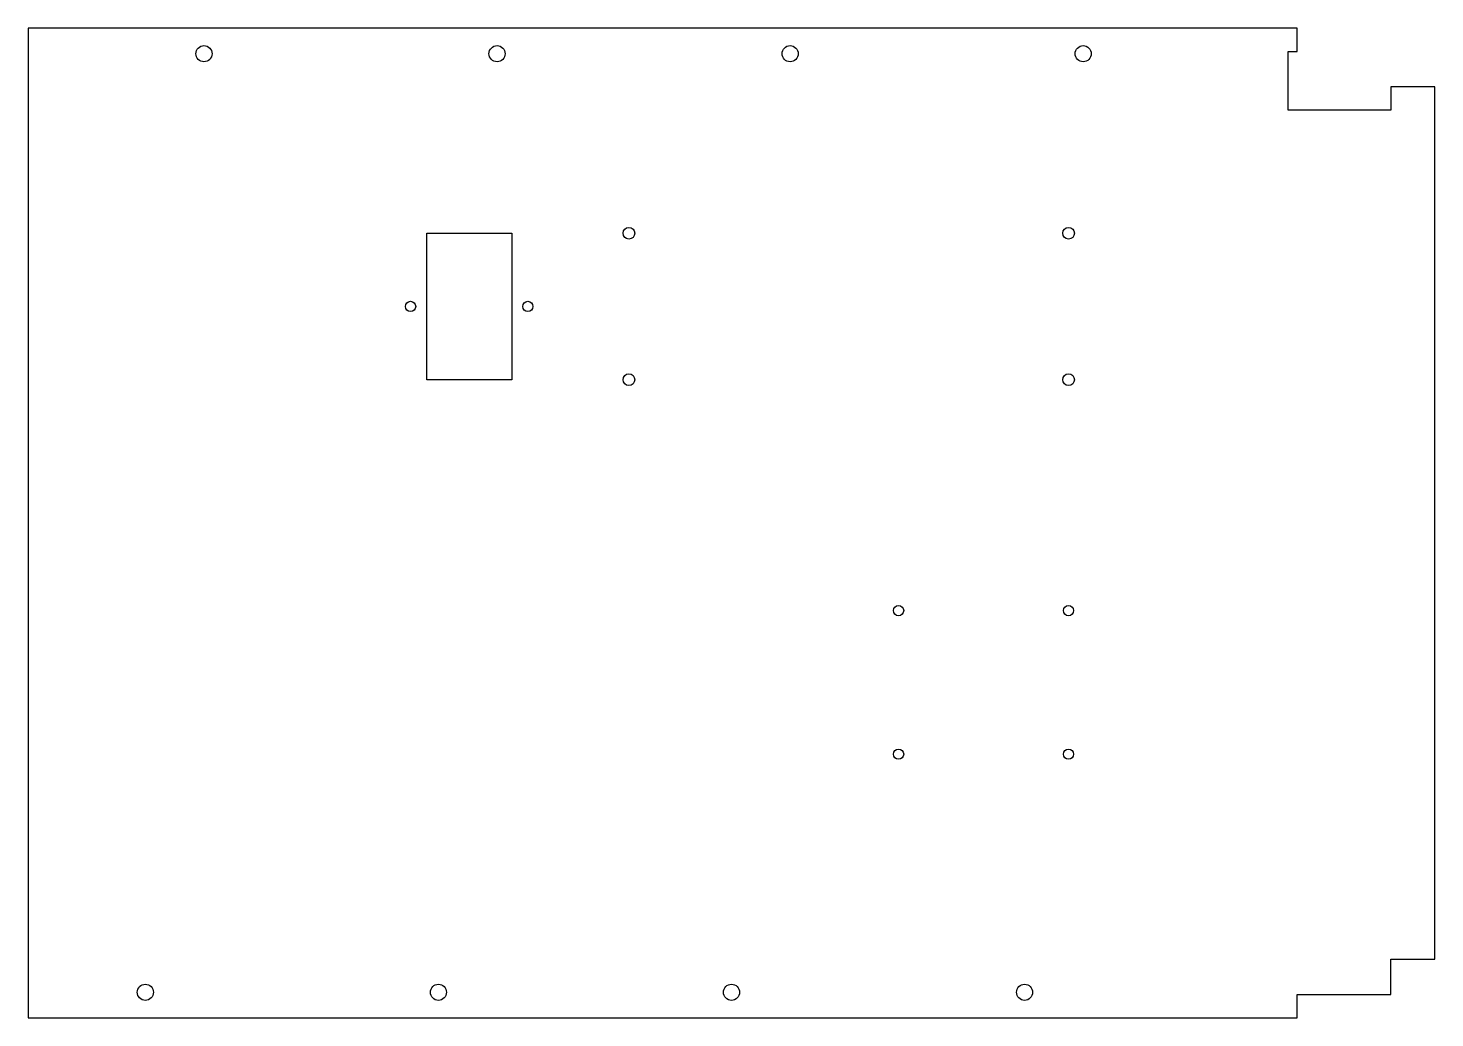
# Model space of a CAD drawing. Header units: millimetres. Extents: x -240 to 240, y -169 to 169.
import ezdxf

# ---------------------------------------------------------------- set-up
doc = ezdxf.new("R2010")
doc.units = ezdxf.units.MM

msp = doc.modelspace()

# ---------------------------------------------------------------- linework, layer by layer
for points in [[(225, 148.915), (225, 140.915), (190, 140.915), (190, 160.915), (193, 160.915), (193, 168.915), (-240, 168.915), (-240, -168.915), (193, -168.915), (193, -160.915), (225, -160.915), (225, -148.915), (240, -148.915), (240, 148.915)], [(-104, 48.915), (-104, 98.915), (-75, 98.915), (-75, 48.915)]]:
    msp.add_lwpolyline(points, close=True)
for centre, radius in [((-180, 160.183), 2.75), ((-80, 160.183), 2.75), ((20, 160.183), 2.75), ((120, 160.183), 2.75), ((-35, 98.915), 2), ((115, 98.915), 2), ((-109.5, 73.915), 1.75), ((-69.5, 73.915), 1.75), ((-35, 48.915), 2), ((115, 48.915), 2), ((57, -29.915), 1.75), ((115, -29.915), 1.75), ((57, -78.915), 1.75), ((115, -78.915), 1.75), ((-200, -160.183), 2.75), ((-100, -160.183), 2.75), ((0, -160.183), 2.75), ((100, -160.183), 2.75)]:
    msp.add_circle(centre, radius)

doc.saveas('drawing.dxf')
